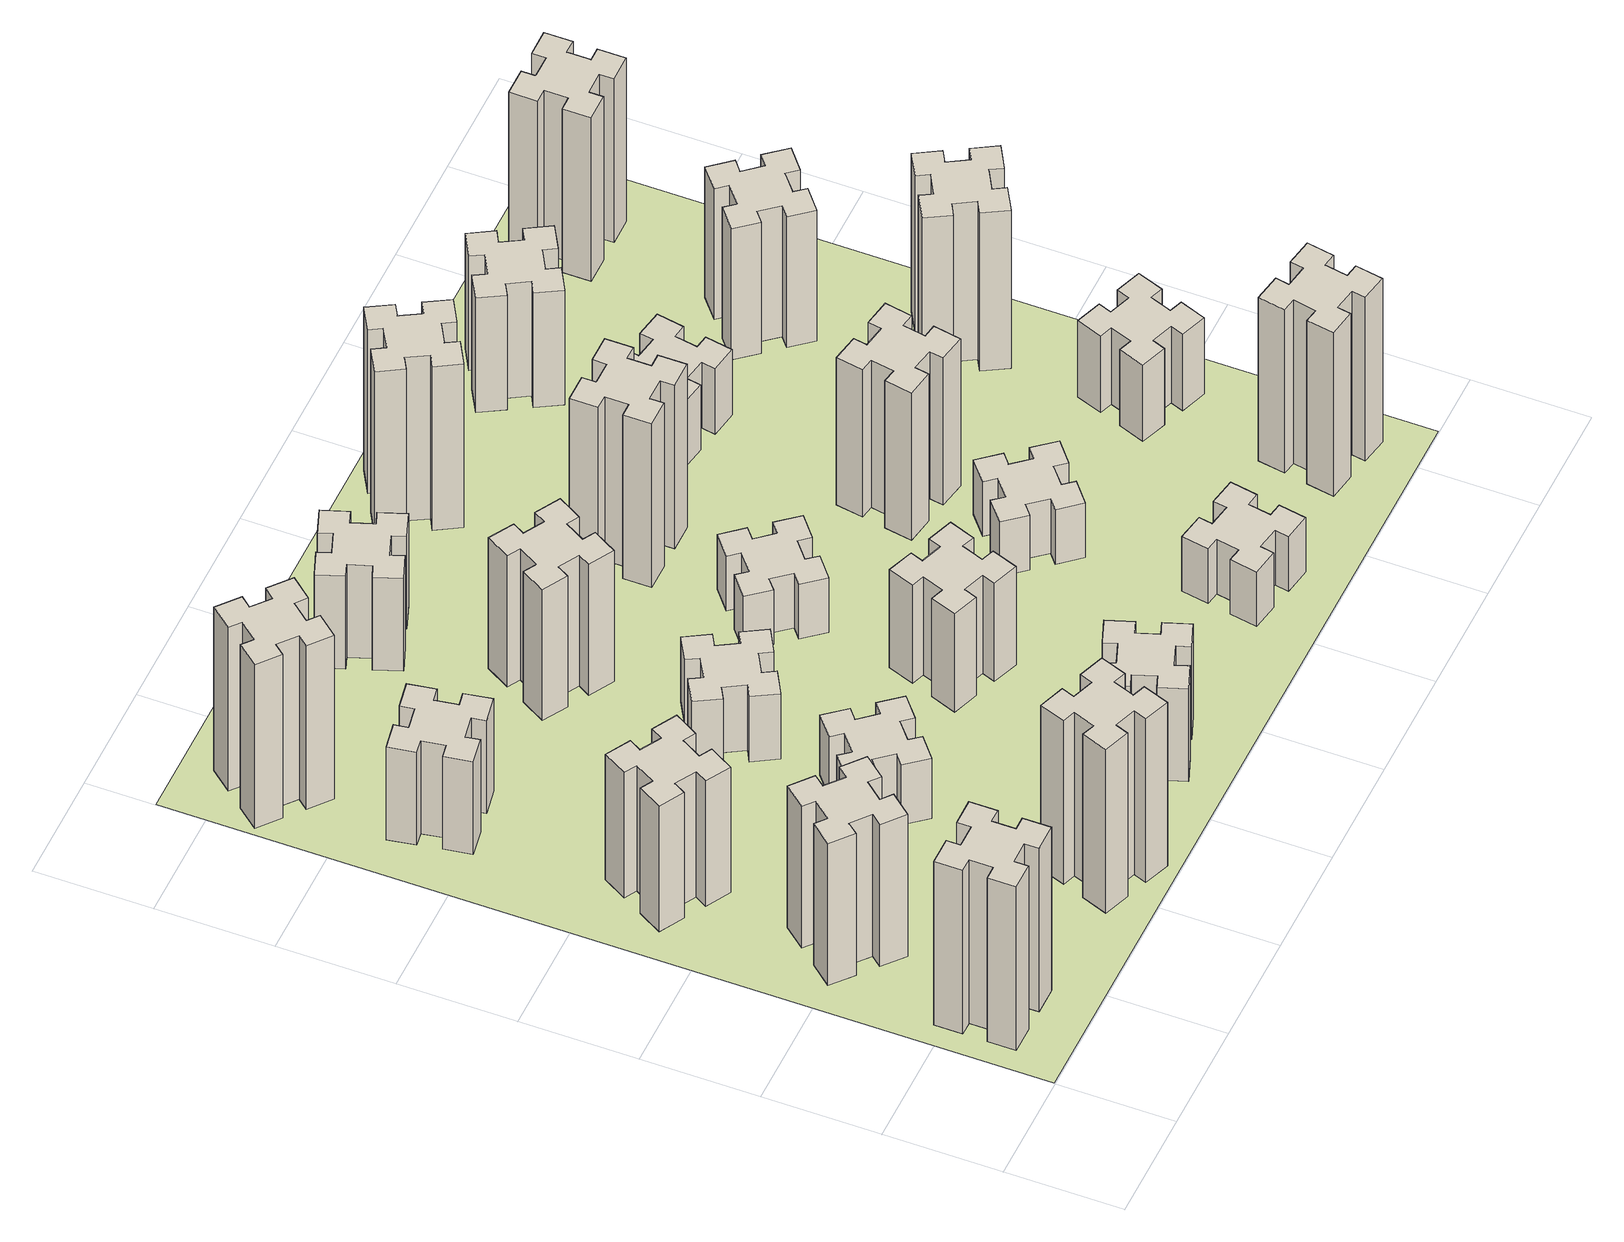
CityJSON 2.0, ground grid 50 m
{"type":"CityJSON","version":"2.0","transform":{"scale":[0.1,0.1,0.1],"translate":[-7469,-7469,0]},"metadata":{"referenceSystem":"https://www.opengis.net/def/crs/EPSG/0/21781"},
"CityObjects":{
"building1":{"type":"Building","attributes":{"class":"1000","function":"1000","usage":"1000","yearOfConstruction":2016,"roofType":"1000","measuredHeight":90,"storeysAboveGround":30,"storeysBelowGround":0},"geometry":[{"type":"Solid","lod":"1","boundaries":[[[[0,1,2,3,4,5,6,7,8,9,10,11,12,13,14,15,16,17,18,19]],[[17,16,20,21]],[[16,15,22,20]],[[15,14,23,22]],[[14,13,24,23]],[[13,12,25,24]],[[12,11,26,25]],[[11,10,27,26]],[[10,9,28,27]],[[9,8,29,28]],[[8,7,30,29]],[[7,6,31,30]],[[6,5,32,31]],[[5,4,33,32]],[[4,3,34,33]],[[3,2,35,34]],[[2,1,36,35]],[[1,0,37,36]],[[0,19,38,37]],[[19,18,39,38]],[[18,17,21,39]],[[24,25,26,27,28,29,30,31,32,33,34,35,36,37,38,39,21,20,22,23]]]]}]},
"building2":{"type":"Building","attributes":{"class":"1000","function":"1000","usage":"1000","yearOfConstruction":2016,"roofType":"1000","measuredHeight":78,"storeysAboveGround":30,"storeysBelowGround":0},"geometry":[{"type":"Solid","lod":"1","boundaries":[[[[40,41,42,43,44,45,46,47,48,49,50,51,52,53,54,55,56,57,58,59]],[[57,56,60,61]],[[56,55,62,60]],[[55,54,63,62]],[[54,53,64,63]],[[53,52,65,64]],[[52,51,66,65]],[[51,50,67,66]],[[50,49,68,67]],[[49,48,69,68]],[[48,47,70,69]],[[47,46,71,70]],[[46,45,72,71]],[[45,44,73,72]],[[44,43,74,73]],[[43,42,75,74]],[[42,41,76,75]],[[41,40,77,76]],[[40,59,78,77]],[[59,58,79,78]],[[58,57,61,79]],[[64,65,66,67,68,69,70,71,72,73,74,75,76,77,78,79,61,60,62,63]]]]}]},
"building3":{"type":"Building","attributes":{"class":"1000","function":"1000","usage":"1000","yearOfConstruction":2016,"roofType":"1000","measuredHeight":69,"storeysAboveGround":30,"storeysBelowGround":0},"geometry":[{"type":"Solid","lod":"1","boundaries":[[[[80,81,82,83,84,85,86,87,88,89,90,91,92,93,94,95,96,97,98,99]],[[97,96,100,101]],[[96,95,102,100]],[[95,94,103,102]],[[94,93,104,103]],[[93,92,105,104]],[[92,91,106,105]],[[91,90,107,106]],[[90,89,108,107]],[[89,88,109,108]],[[88,87,110,109]],[[87,86,111,110]],[[86,85,112,111]],[[85,84,113,112]],[[84,83,114,113]],[[83,82,115,114]],[[82,81,116,115]],[[81,80,117,116]],[[80,99,118,117]],[[99,98,119,118]],[[98,97,101,119]],[[104,105,106,107,108,109,110,111,112,113,114,115,116,117,118,119,101,100,102,103]]]]}]},
"building4":{"type":"Building","attributes":{"class":"1000","function":"1000","usage":"1000","yearOfConstruction":2016,"roofType":"1000","measuredHeight":51,"storeysAboveGround":30,"storeysBelowGround":0},"geometry":[{"type":"Solid","lod":"1","boundaries":[[[[120,121,122,123,124,125,126,127,128,129,130,131,132,133,134,135,136,137,138,139]],[[137,136,140,141]],[[136,135,142,140]],[[135,134,143,142]],[[134,133,144,143]],[[133,132,145,144]],[[132,131,146,145]],[[131,130,147,146]],[[130,129,148,147]],[[129,128,149,148]],[[128,127,150,149]],[[127,126,151,150]],[[126,125,152,151]],[[125,124,153,152]],[[124,123,154,153]],[[123,122,155,154]],[[122,121,156,155]],[[121,120,157,156]],[[120,139,158,157]],[[139,138,159,158]],[[138,137,141,159]],[[144,145,146,147,148,149,150,151,152,153,154,155,156,157,158,159,141,140,142,143]]]]}]},
"building5":{"type":"Building","attributes":{"class":"1000","function":"1000","usage":"1000","yearOfConstruction":2016,"roofType":"1000","measuredHeight":90,"storeysAboveGround":30,"storeysBelowGround":0},"geometry":[{"type":"Solid","lod":"1","boundaries":[[[[160,161,162,163,164,165,166,167,168,169,170,171,172,173,174,175,176,177,178,179]],[[177,176,180,181]],[[176,175,182,180]],[[175,174,183,182]],[[174,173,184,183]],[[173,172,185,184]],[[172,171,186,185]],[[171,170,187,186]],[[170,169,188,187]],[[169,168,189,188]],[[168,167,190,189]],[[167,166,191,190]],[[166,165,192,191]],[[165,164,193,192]],[[164,163,194,193]],[[163,162,195,194]],[[162,161,196,195]],[[161,160,197,196]],[[160,179,198,197]],[[179,178,199,198]],[[178,177,181,199]],[[184,185,186,187,188,189,190,191,192,193,194,195,196,197,198,199,181,180,182,183]]]]}]},
"building6":{"type":"Building","attributes":{"class":"1000","function":"1000","usage":"1000","yearOfConstruction":2016,"roofType":"1000","measuredHeight":90,"storeysAboveGround":30,"storeysBelowGround":0},"geometry":[{"type":"Solid","lod":"1","boundaries":[[[[200,201,202,203,204,205,206,207,208,209,210,211,212,213,214,215,216,217,218,219]],[[217,216,220,221]],[[216,215,222,220]],[[215,214,223,222]],[[214,213,224,223]],[[213,212,225,224]],[[212,211,226,225]],[[211,210,227,226]],[[210,209,228,227]],[[209,208,229,228]],[[208,207,230,229]],[[207,206,231,230]],[[206,205,232,231]],[[205,204,233,232]],[[204,203,234,233]],[[203,202,235,234]],[[202,201,236,235]],[[201,200,237,236]],[[200,219,238,237]],[[219,218,239,238]],[[218,217,221,239]],[[224,225,226,227,228,229,230,231,232,233,234,235,236,237,238,239,221,220,222,223]]]]}]},
"building7":{"type":"Building","attributes":{"class":"1000","function":"1000","usage":"1000","yearOfConstruction":2016,"roofType":"1000","measuredHeight":33,"storeysAboveGround":30,"storeysBelowGround":0},"geometry":[{"type":"Solid","lod":"1","boundaries":[[[[240,241,242,243,244,245,246,247,248,249,250,251,252,253,254,255,256,257,258,259]],[[257,256,260,261]],[[256,255,262,260]],[[255,254,263,262]],[[254,253,264,263]],[[253,252,265,264]],[[252,251,266,265]],[[251,250,267,266]],[[250,249,268,267]],[[249,248,269,268]],[[248,247,270,269]],[[247,246,271,270]],[[246,245,272,271]],[[245,244,273,272]],[[244,243,274,273]],[[243,242,275,274]],[[242,241,276,275]],[[241,240,277,276]],[[240,259,278,277]],[[259,258,279,278]],[[258,257,261,279]],[[264,265,266,267,268,269,270,271,272,273,274,275,276,277,278,279,261,260,262,263]]]]}]},
"building8":{"type":"Building","attributes":{"class":"1000","function":"1000","usage":"1000","yearOfConstruction":2016,"roofType":"1000","measuredHeight":36,"storeysAboveGround":30,"storeysBelowGround":0},"geometry":[{"type":"Solid","lod":"1","boundaries":[[[[280,281,282,283,284,285,286,287,288,289,290,291,292,293,294,295,296,297,298,299]],[[297,296,300,301]],[[296,295,302,300]],[[295,294,303,302]],[[294,293,304,303]],[[293,292,305,304]],[[292,291,306,305]],[[291,290,307,306]],[[290,289,308,307]],[[289,288,309,308]],[[288,287,310,309]],[[287,286,311,310]],[[286,285,312,311]],[[285,284,313,312]],[[284,283,314,313]],[[283,282,315,314]],[[282,281,316,315]],[[281,280,317,316]],[[280,299,318,317]],[[299,298,319,318]],[[298,297,301,319]],[[304,305,306,307,308,309,310,311,312,313,314,315,316,317,318,319,301,300,302,303]]]]}]},
"building9":{"type":"Building","attributes":{"class":"1000","function":"1000","usage":"1000","yearOfConstruction":2016,"roofType":"1000","measuredHeight":51,"storeysAboveGround":30,"storeysBelowGround":0},"geometry":[{"type":"Solid","lod":"1","boundaries":[[[[320,321,322,323,324,325,326,327,328,329,330,331,332,333,334,335,336,337,338,339]],[[337,336,340,341]],[[336,335,342,340]],[[335,334,343,342]],[[334,333,344,343]],[[333,332,345,344]],[[332,331,346,345]],[[331,330,347,346]],[[330,329,348,347]],[[329,328,349,348]],[[328,327,350,349]],[[327,326,351,350]],[[326,325,352,351]],[[325,324,353,352]],[[324,323,354,353]],[[323,322,355,354]],[[322,321,356,355]],[[321,320,357,356]],[[320,339,358,357]],[[339,338,359,358]],[[338,337,341,359]],[[344,345,346,347,348,349,350,351,352,353,354,355,356,357,358,359,341,340,342,343]]]]}]},
"building10":{"type":"Building","attributes":{"class":"1000","function":"1000","usage":"1000","yearOfConstruction":2016,"roofType":"1000","measuredHeight":72,"storeysAboveGround":30,"storeysBelowGround":0},"geometry":[{"type":"Solid","lod":"1","boundaries":[[[[360,361,362,363,364,365,366,367,368,369,370,371,372,373,374,375,376,377,378,379]],[[377,376,380,381]],[[376,375,382,380]],[[375,374,383,382]],[[374,373,384,383]],[[373,372,385,384]],[[372,371,386,385]],[[371,370,387,386]],[[370,369,388,387]],[[369,368,389,388]],[[368,367,390,389]],[[367,366,391,390]],[[366,365,392,391]],[[365,364,393,392]],[[364,363,394,393]],[[363,362,395,394]],[[362,361,396,395]],[[361,360,397,396]],[[360,379,398,397]],[[379,378,399,398]],[[378,377,381,399]],[[384,385,386,387,388,389,390,391,392,393,394,395,396,397,398,399,381,380,382,383]]]]}]},
"building11":{"type":"Building","attributes":{"class":"1000","function":"1000","usage":"1000","yearOfConstruction":2016,"roofType":"1000","measuredHeight":51,"storeysAboveGround":30,"storeysBelowGround":0},"geometry":[{"type":"Solid","lod":"1","boundaries":[[[[400,401,402,403,404,405,406,407,408,409,410,411,412,413,414,415,416,417,418,419]],[[417,416,420,421]],[[416,415,422,420]],[[415,414,423,422]],[[414,413,424,423]],[[413,412,425,424]],[[412,411,426,425]],[[411,410,427,426]],[[410,409,428,427]],[[409,408,429,428]],[[408,407,430,429]],[[407,406,431,430]],[[406,405,432,431]],[[405,404,433,432]],[[404,403,434,433]],[[403,402,435,434]],[[402,401,436,435]],[[401,400,437,436]],[[400,419,438,437]],[[419,418,439,438]],[[418,417,421,439]],[[424,425,426,427,428,429,430,431,432,433,434,435,436,437,438,439,421,420,422,423]]]]}]},
"building12":{"type":"Building","attributes":{"class":"1000","function":"1000","usage":"1000","yearOfConstruction":2016,"roofType":"1000","measuredHeight":54,"storeysAboveGround":30,"storeysBelowGround":0},"geometry":[{"type":"Solid","lod":"1","boundaries":[[[[440,441,442,443,444,445,446,447,448,449,450,451,452,453,454,455,456,457,458,459]],[[457,456,460,461]],[[456,455,462,460]],[[455,454,463,462]],[[454,453,464,463]],[[453,452,465,464]],[[452,451,466,465]],[[451,450,467,466]],[[450,449,468,467]],[[449,448,469,468]],[[448,447,470,469]],[[447,446,471,470]],[[446,445,472,471]],[[445,444,473,472]],[[444,443,474,473]],[[443,442,475,474]],[[442,441,476,475]],[[441,440,477,476]],[[440,459,478,477]],[[459,458,479,478]],[[458,457,461,479]],[[464,465,466,467,468,469,470,471,472,473,474,475,476,477,478,479,461,460,462,463]]]]}]},
"building13":{"type":"Building","attributes":{"class":"1000","function":"1000","usage":"1000","yearOfConstruction":2016,"roofType":"1000","measuredHeight":30,"storeysAboveGround":30,"storeysBelowGround":0},"geometry":[{"type":"Solid","lod":"1","boundaries":[[[[480,481,482,483,484,485,486,487,488,489,490,491,492,493,494,495,496,497,498,499]],[[497,496,500,501]],[[496,495,502,500]],[[495,494,503,502]],[[494,493,504,503]],[[493,492,505,504]],[[492,491,506,505]],[[491,490,507,506]],[[490,489,508,507]],[[489,488,509,508]],[[488,487,510,509]],[[487,486,511,510]],[[486,485,512,511]],[[485,484,513,512]],[[484,483,514,513]],[[483,482,515,514]],[[482,481,516,515]],[[481,480,517,516]],[[480,499,518,517]],[[499,498,519,518]],[[498,497,501,519]],[[504,505,506,507,508,509,510,511,512,513,514,515,516,517,518,519,501,500,502,503]]]]}]},
"building14":{"type":"Building","attributes":{"class":"1000","function":"1000","usage":"1000","yearOfConstruction":2016,"roofType":"1000","measuredHeight":90,"storeysAboveGround":30,"storeysBelowGround":0},"geometry":[{"type":"Solid","lod":"1","boundaries":[[[[520,521,522,523,524,525,526,527,528,529,530,531,532,533,534,535,536,537,538,539]],[[537,536,540,541]],[[536,535,542,540]],[[535,534,543,542]],[[534,533,544,543]],[[533,532,545,544]],[[532,531,546,545]],[[531,530,547,546]],[[530,529,548,547]],[[529,528,549,548]],[[528,527,550,549]],[[527,526,551,550]],[[526,525,552,551]],[[525,524,553,552]],[[524,523,554,553]],[[523,522,555,554]],[[522,521,556,555]],[[521,520,557,556]],[[520,539,558,557]],[[539,538,559,558]],[[538,537,541,559]],[[544,545,546,547,548,549,550,551,552,553,554,555,556,557,558,559,541,540,542,543]]]]}]},
"building15":{"type":"Building","attributes":{"class":"1000","function":"1000","usage":"1000","yearOfConstruction":2016,"roofType":"1000","measuredHeight":30,"storeysAboveGround":30,"storeysBelowGround":0},"geometry":[{"type":"Solid","lod":"1","boundaries":[[[[560,561,562,563,564,565,566,567,568,569,570,571,572,573,574,575,576,577,578,579]],[[577,576,580,581]],[[576,575,582,580]],[[575,574,583,582]],[[574,573,584,583]],[[573,572,585,584]],[[572,571,586,585]],[[571,570,587,586]],[[570,569,588,587]],[[569,568,589,588]],[[568,567,590,589]],[[567,566,591,590]],[[566,565,592,591]],[[565,564,593,592]],[[564,563,594,593]],[[563,562,595,594]],[[562,561,596,595]],[[561,560,597,596]],[[560,579,598,597]],[[579,578,599,598]],[[578,577,581,599]],[[584,585,586,587,588,589,590,591,592,593,594,595,596,597,598,599,581,580,582,583]]]]}]},
"building16":{"type":"Building","attributes":{"class":"1000","function":"1000","usage":"1000","yearOfConstruction":2016,"roofType":"1000","measuredHeight":90,"storeysAboveGround":30,"storeysBelowGround":0},"geometry":[{"type":"Solid","lod":"1","boundaries":[[[[600,601,602,603,604,605,606,607,608,609,610,611,612,613,614,615,616,617,618,619]],[[617,616,620,621]],[[616,615,622,620]],[[615,614,623,622]],[[614,613,624,623]],[[613,612,625,624]],[[612,611,626,625]],[[611,610,627,626]],[[610,609,628,627]],[[609,608,629,628]],[[608,607,630,629]],[[607,606,631,630]],[[606,605,632,631]],[[605,604,633,632]],[[604,603,634,633]],[[603,602,635,634]],[[602,601,636,635]],[[601,600,637,636]],[[600,619,638,637]],[[619,618,639,638]],[[618,617,621,639]],[[624,625,626,627,628,629,630,631,632,633,634,635,636,637,638,639,621,620,622,623]]]]}]},
"building17":{"type":"Building","attributes":{"class":"1000","function":"1000","usage":"1000","yearOfConstruction":2016,"roofType":"1000","measuredHeight":30,"storeysAboveGround":30,"storeysBelowGround":0},"geometry":[{"type":"Solid","lod":"1","boundaries":[[[[640,641,642,643,644,645,646,647,648,649,650,651,652,653,654,655,656,657,658,659]],[[657,656,660,661]],[[656,655,662,660]],[[655,654,663,662]],[[654,653,664,663]],[[653,652,665,664]],[[652,651,666,665]],[[651,650,667,666]],[[650,649,668,667]],[[649,648,669,668]],[[648,647,670,669]],[[647,646,671,670]],[[646,645,672,671]],[[645,644,673,672]],[[644,643,674,673]],[[643,642,675,674]],[[642,641,676,675]],[[641,640,677,676]],[[640,659,678,677]],[[659,658,679,678]],[[658,657,661,679]],[[664,665,666,667,668,669,670,671,672,673,674,675,676,677,678,679,661,660,662,663]]]]}]},
"building18":{"type":"Building","attributes":{"class":"1000","function":"1000","usage":"1000","yearOfConstruction":2016,"roofType":"1000","measuredHeight":81,"storeysAboveGround":30,"storeysBelowGround":0},"geometry":[{"type":"Solid","lod":"1","boundaries":[[[[680,681,682,683,684,685,686,687,688,689,690,691,692,693,694,695,696,697,698,699]],[[697,696,700,701]],[[696,695,702,700]],[[695,694,703,702]],[[694,693,704,703]],[[693,692,705,704]],[[692,691,706,705]],[[691,690,707,706]],[[690,689,708,707]],[[689,688,709,708]],[[688,687,710,709]],[[687,686,711,710]],[[686,685,712,711]],[[685,684,713,712]],[[684,683,714,713]],[[683,682,715,714]],[[682,681,716,715]],[[681,680,717,716]],[[680,699,718,717]],[[699,698,719,718]],[[698,697,701,719]],[[704,705,706,707,708,709,710,711,712,713,714,715,716,717,718,719,701,700,702,703]]]]}]},
"building19":{"type":"Building","attributes":{"class":"1000","function":"1000","usage":"1000","yearOfConstruction":2016,"roofType":"1000","measuredHeight":36,"storeysAboveGround":30,"storeysBelowGround":0},"geometry":[{"type":"Solid","lod":"1","boundaries":[[[[720,721,722,723,724,725,726,727,728,729,730,731,732,733,734,735,736,737,738,739]],[[737,736,740,741]],[[736,735,742,740]],[[735,734,743,742]],[[734,733,744,743]],[[733,732,745,744]],[[732,731,746,745]],[[731,730,747,746]],[[730,729,748,747]],[[729,728,749,748]],[[728,727,750,749]],[[727,726,751,750]],[[726,725,752,751]],[[725,724,753,752]],[[724,723,754,753]],[[723,722,755,754]],[[722,721,756,755]],[[721,720,757,756]],[[720,739,758,757]],[[739,738,759,758]],[[738,737,741,759]],[[744,745,746,747,748,749,750,751,752,753,754,755,756,757,758,759,741,740,742,743]]]]}]},
"building20":{"type":"Building","attributes":{"class":"1000","function":"1000","usage":"1000","yearOfConstruction":2016,"roofType":"1000","measuredHeight":90,"storeysAboveGround":30,"storeysBelowGround":0},"geometry":[{"type":"Solid","lod":"1","boundaries":[[[[760,761,762,763,764,765,766,767,768,769,770,771,772,773,774,775,776,777,778,779]],[[777,776,780,781]],[[776,775,782,780]],[[775,774,783,782]],[[774,773,784,783]],[[773,772,785,784]],[[772,771,786,785]],[[771,770,787,786]],[[770,769,788,787]],[[769,768,789,788]],[[768,767,790,789]],[[767,766,791,790]],[[766,765,792,791]],[[765,764,793,792]],[[764,763,794,793]],[[763,762,795,794]],[[762,761,796,795]],[[761,760,797,796]],[[760,779,798,797]],[[779,778,799,798]],[[778,777,781,799]],[[784,785,786,787,788,789,790,791,792,793,794,795,796,797,798,799,781,780,782,783]]]]}]},
"building21":{"type":"Building","attributes":{"class":"1000","function":"1000","usage":"1000","yearOfConstruction":2016,"roofType":"1000","measuredHeight":63,"storeysAboveGround":30,"storeysBelowGround":0},"geometry":[{"type":"Solid","lod":"1","boundaries":[[[[800,801,802,803,804,805,806,807,808,809,810,811,812,813,814,815,816,817,818,819]],[[817,816,820,821]],[[816,815,822,820]],[[815,814,823,822]],[[814,813,824,823]],[[813,812,825,824]],[[812,811,826,825]],[[811,810,827,826]],[[810,809,828,827]],[[809,808,829,828]],[[808,807,830,829]],[[807,806,831,830]],[[806,805,832,831]],[[805,804,833,832]],[[804,803,834,833]],[[803,802,835,834]],[[802,801,836,835]],[[801,800,837,836]],[[800,819,838,837]],[[819,818,839,838]],[[818,817,821,839]],[[824,825,826,827,828,829,830,831,832,833,834,835,836,837,838,839,821,820,822,823]]]]}]},
"building22":{"type":"Building","attributes":{"class":"1000","function":"1000","usage":"1000","yearOfConstruction":2016,"roofType":"1000","measuredHeight":42,"storeysAboveGround":30,"storeysBelowGround":0},"geometry":[{"type":"Solid","lod":"1","boundaries":[[[[840,841,842,843,844,845,846,847,848,849,850,851,852,853,854,855,856,857,858,859]],[[857,856,860,861]],[[856,855,862,860]],[[855,854,863,862]],[[854,853,864,863]],[[853,852,865,864]],[[852,851,866,865]],[[851,850,867,866]],[[850,849,868,867]],[[849,848,869,868]],[[848,847,870,869]],[[847,846,871,870]],[[846,845,872,871]],[[845,844,873,872]],[[844,843,874,873]],[[843,842,875,874]],[[842,841,876,875]],[[841,840,877,876]],[[840,859,878,877]],[[859,858,879,878]],[[858,857,861,879]],[[864,865,866,867,868,869,870,871,872,873,874,875,876,877,878,879,861,860,862,863]]]]}]},
"building23":{"type":"Building","attributes":{"class":"1000","function":"1000","usage":"1000","yearOfConstruction":2016,"roofType":"1000","measuredHeight":87,"storeysAboveGround":30,"storeysBelowGround":0},"geometry":[{"type":"Solid","lod":"1","boundaries":[[[[880,881,882,883,884,885,886,887,888,889,890,891,892,893,894,895,896,897,898,899]],[[897,896,900,901]],[[896,895,902,900]],[[895,894,903,902]],[[894,893,904,903]],[[893,892,905,904]],[[892,891,906,905]],[[891,890,907,906]],[[890,889,908,907]],[[889,888,909,908]],[[888,887,910,909]],[[887,886,911,910]],[[886,885,912,911]],[[885,884,913,912]],[[884,883,914,913]],[[883,882,915,914]],[[882,881,916,915]],[[881,880,917,916]],[[880,899,918,917]],[[899,898,919,918]],[[898,897,901,919]],[[904,905,906,907,908,909,910,911,912,913,914,915,916,917,918,919,901,900,902,903]]]]}]},
"building24":{"type":"Building","attributes":{"class":"1000","function":"1000","usage":"1000","yearOfConstruction":2016,"roofType":"1000","measuredHeight":72,"storeysAboveGround":30,"storeysBelowGround":0},"geometry":[{"type":"Solid","lod":"1","boundaries":[[[[920,921,922,923,924,925,926,927,928,929,930,931,932,933,934,935,936,937,938,939]],[[937,936,940,941]],[[936,935,942,940]],[[935,934,943,942]],[[934,933,944,943]],[[933,932,945,944]],[[932,931,946,945]],[[931,930,947,946]],[[930,929,948,947]],[[929,928,949,948]],[[928,927,950,949]],[[927,926,951,950]],[[926,925,952,951]],[[925,924,953,952]],[[924,923,954,953]],[[923,922,955,954]],[[922,921,956,955]],[[921,920,957,956]],[[920,939,958,957]],[[939,938,959,958]],[[938,937,941,959]],[[944,945,946,947,948,949,950,951,952,953,954,955,956,957,958,959,941,940,942,943]]]]}]},
"building25":{"type":"Building","attributes":{"class":"1000","function":"1000","usage":"1000","yearOfConstruction":2016,"roofType":"1000","measuredHeight":90,"storeysAboveGround":30,"storeysBelowGround":0},"geometry":[{"type":"Solid","lod":"1","boundaries":[[[[960,961,962,963,964,965,966,967,968,969,970,971,972,973,974,975,976,977,978,979]],[[977,976,980,981]],[[976,975,982,980]],[[975,974,983,982]],[[974,973,984,983]],[[973,972,985,984]],[[972,971,986,985]],[[971,970,987,986]],[[970,969,988,987]],[[969,968,989,988]],[[968,967,990,989]],[[967,966,991,990]],[[966,965,992,991]],[[965,964,993,992]],[[964,963,994,993]],[[963,962,995,994]],[[962,961,996,995]],[[961,960,997,996]],[[960,979,998,997]],[[979,978,999,998]],[[978,977,981,999]],[[984,985,986,987,988,989,990,991,992,993,994,995,996,997,998,999,981,980,982,983]]]]}]},
"landuse1":{"type":"LandUse","attributes":{"name":"plot1","function":"1010"},"geometry":[{"type":"MultiSurface","lod":"1","boundaries":[[[1000,1001,1002,1003]]]}]}
},
"vertices":[
[165,425,0],[165,325,0],[105,325,0],[105,205,0],[225,205,0],[225,265,0],[325,265,0],[325,205,0],[445,205,0],[445,325,0],[385,325,0],[385,425,0],[445,425,0],[445,545,0],[325,545,0],[325,485,0],[225,485,0],[225,545,0],[105,545,0],[105,425,0],[225,485,900],[225,545,900],[325,485,900],[325,545,900],[445,545,900],[445,425,900],[385,425,900],[385,325,900],[445,325,900],[445,205,900],[325,205,900],[325,265,900],[225,265,900],[225,205,900],[105,205,900],[105,325,900],[165,325,900],[165,425,900],[105,425,900],[105,545,900],
[484,1067,0],[408,1132,0],[446,1178,0],[354,1255,0],[277,1163,0],[323,1124,0],[259,1048,0],[213,1086,0],[136,994,0],[228,917,0],[266,963,0],[343,899,0],[304,853,0],[396,776,0],[473,868,0],[427,906,0],[492,983,0],[538,944,0],[615,1036,0],[523,1113,0],[492,983,780],[538,944,780],[427,906,780],[473,868,780],[396,776,780],[304,853,780],[343,899,780],[266,963,780],[228,917,780],[136,994,780],[213,1086,780],[259,1048,780],[323,1124,780],[277,1163,780],[354,1255,780],[446,1178,780],[408,1132,780],[484,1067,780],[523,1113,780],[615,1036,780],
[474,1826,0],[387,1876,0],[417,1928,0],[313,1988,0],[253,1884,0],[305,1854,0],[255,1767,0],[203,1797,0],[143,1693,0],[247,1633,0],[277,1685,0],[364,1635,0],[334,1583,0],[438,1523,0],[498,1627,0],[446,1657,0],[496,1744,0],[548,1714,0],[608,1818,0],[504,1878,0],[496,1744,690],[548,1714,690],[446,1657,690],[498,1627,690],[438,1523,690],[334,1583,690],[364,1635,690],[277,1685,690],[247,1633,690],[143,1693,690],[203,1797,690],[255,1767,690],[305,1854,690],[253,1884,690],[313,1988,690],[417,1928,690],[387,1876,690],[474,1826,690],[504,1878,690],[608,1818,690],
[405,2812,0],[307,2795,0],[297,2854,0],[178,2833,0],[199,2715,0],[258,2725,0],[276,2627,0],[217,2617,0],[237,2498,0],[356,2519,0],[345,2578,0],[444,2596,0],[454,2537,0],[572,2557,0],[551,2676,0],[492,2665,0],[475,2764,0],[534,2774,0],[513,2892,0],[395,2871,0],[475,2764,510],[534,2774,510],[492,2665,510],[551,2676,510],[572,2557,510],[454,2537,510],[444,2596,510],[345,2578,510],[356,2519,510],[237,2498,510],[217,2617,510],[276,2627,510],[258,2725,510],[199,2715,510],[178,2833,510],[297,2854,510],[307,2795,510],[405,2812,510],[395,2871,510],[513,2892,510],
[1029,360,0],[995,266,0],[939,287,0],[897,174,0],[1010,133,0],[1031,189,0],[1125,155,0],[1104,99,0],[1217,57,0],[1258,170,0],[1202,191,0],[1236,285,0],[1292,264,0],[1333,377,0],[1220,418,0],[1200,362,0],[1106,396,0],[1127,452,0],[1014,493,0],[973,380,0],[1106,396,900],[1127,452,900],[1200,362,900],[1220,418,900],[1333,377,900],[1292,264,900],[1236,285,900],[1202,191,900],[1258,170,900],[1217,57,900],[1104,99,900],[1125,155,900],[1031,189,900],[1010,133,900],[897,174,900],[939,287,900],[995,266,900],[1029,360,900],[973,380,900],[1014,493,900],
[384,3387,0],[308,3452,0],[346,3498,0],[254,3575,0],[177,3483,0],[223,3444,0],[159,3368,0],[113,3406,0],[36,3314,0],[128,3237,0],[166,3283,0],[243,3219,0],[204,3173,0],[296,3096,0],[373,3188,0],[327,3226,0],[392,3303,0],[438,3264,0],[515,3356,0],[423,3433,0],[392,3303,900],[438,3264,900],[327,3226,900],[373,3188,900],[296,3096,900],[204,3173,900],[243,3219,900],[166,3283,900],[128,3237,900],[36,3314,900],[113,3406,900],[159,3368,900],[223,3444,900],[177,3483,900],[254,3575,900],[346,3498,900],[308,3452,900],[384,3387,900],[423,3433,900],[515,3356,900],
[1083,1332,0],[1006,1267,0],[968,1313,0],[876,1236,0],[953,1144,0],[999,1183,0],[1063,1106,0],[1017,1068,0],[1094,976,0],[1186,1053,0],[1148,1099,0],[1224,1163,0],[1263,1117,0],[1355,1194,0],[1278,1286,0],[1232,1248,0],[1167,1324,0],[1213,1363,0],[1136,1455,0],[1044,1378,0],[1167,1324,330],[1213,1363,330],[1232,1248,330],[1278,1286,330],[1355,1194,330],[1263,1117,330],[1224,1163,330],[1148,1099,330],[1186,1053,330],[1094,976,330],[1017,1068,330],[1063,1106,330],[999,1183,330],[953,1144,330],[876,1236,330],[968,1313,330],[1006,1267,330],[1083,1332,330],[1044,1378,330],[1136,1455,330],
[1336,1867,0],[1286,1954,0],[1338,1984,0],[1278,2088,0],[1174,2028,0],[1204,1976,0],[1117,1926,0],[1087,1978,0],[983,1918,0],[1043,1814,0],[1095,1844,0],[1145,1757,0],[1093,1727,0],[1153,1623,0],[1257,1683,0],[1227,1735,0],[1314,1785,0],[1344,1733,0],[1448,1793,0],[1388,1897,0],[1314,1785,360],[1344,1733,360],[1227,1735,360],[1257,1683,360],[1153,1623,360],[1093,1727,360],[1145,1757,360],[1095,1844,360],[1043,1814,360],[983,1918,360],[1087,1978,360],[1117,1926,360],[1204,1976,360],[1174,2028,360],[1278,2088,360],[1338,1984,360],[1286,1954,360],[1336,1867,360],[1388,1897,360],[1448,1793,360],
[1765,496,0],[1671,462,0],[1650,518,0],[1537,477,0],[1579,364,0],[1635,385,0],[1669,291,0],[1613,270,0],[1654,157,0],[1767,199,0],[1746,255,0],[1840,289,0],[1860,233,0],[1973,274,0],[1932,387,0],[1876,366,0],[1842,460,0],[1898,480,0],[1857,593,0],[1744,552,0],[1842,460,510],[1898,480,510],[1876,366,510],[1932,387,510],[1973,274,510],[1860,233,510],[1840,289,510],[1746,255,510],[1767,199,510],[1654,157,510],[1613,270,510],[1669,291,510],[1635,385,510],[1579,364,510],[1537,477,510],[1650,518,510],[1671,462,510],[1765,496,510],[1744,552,510],[1857,593,510],
[1314,2666,0],[1227,2716,0],[1257,2768,0],[1153,2828,0],[1093,2724,0],[1145,2694,0],[1095,2607,0],[1043,2637,0],[983,2533,0],[1087,2473,0],[1117,2525,0],[1204,2475,0],[1174,2423,0],[1278,2363,0],[1338,2467,0],[1286,2497,0],[1336,2584,0],[1388,2554,0],[1448,2658,0],[1344,2718,0],[1336,2584,720],[1388,2554,720],[1286,2497,720],[1338,2467,720],[1278,2363,720],[1174,2423,720],[1204,2475,720],[1117,2525,720],[1087,2473,720],[983,2533,720],[1043,2637,720],[1095,2607,720],[1145,2694,720],[1093,2724,720],[1153,2828,720],[1257,2768,720],[1227,2716,720],[1314,2666,720],[1344,2718,720],[1448,2658,720],
[1125,3456,0],[1031,3422,0],[1010,3478,0],[897,3437,0],[939,3324,0],[995,3345,0],[1029,3251,0],[973,3230,0],[1014,3117,0],[1127,3159,0],[1106,3215,0],[1200,3249,0],[1220,3193,0],[1333,3234,0],[1292,3347,0],[1236,3326,0],[1202,3420,0],[1258,3440,0],[1217,3553,0],[1104,3512,0],[1202,3420,510],[1258,3440,510],[1236,3326,510],[1292,3347,510],[1333,3234,510],[1220,3193,510],[1200,3249,510],[1106,3215,510],[1127,3159,510],[1014,3117,510],[973,3230,510],[1029,3251,510],[995,3345,510],[939,3324,510],[897,3437,510],[1010,3478,510],[1031,3422,510],[1125,3456,510],[1104,3512,510],[1217,3553,510],
[1769,1300,0],[1735,1206,0],[1679,1227,0],[1637,1114,0],[1750,1073,0],[1771,1129,0],[1865,1095,0],[1844,1039,0],[1957,997,0],[1998,1110,0],[1942,1131,0],[1976,1225,0],[2032,1204,0],[2073,1317,0],[1960,1358,0],[1940,1302,0],[1846,1336,0],[1867,1392,0],[1754,1433,0],[1713,1320,0],[1846,1336,540],[1867,1392,540],[1940,1302,540],[1960,1358,540],[2073,1317,540],[2032,1204,540],[1976,1225,540],[1942,1131,540],[1998,1110,540],[1957,997,540],[1844,1039,540],[1865,1095,540],[1771,1129,540],[1750,1073,540],[1637,1114,540],[1679,1227,540],[1735,1206,540],[1769,1300,540],[1713,1320,540],[1754,1433,540],
[1972,1988,0],[1907,2064,0],[1953,2103,0],[1876,2195,0],[1784,2118,0],[1823,2072,0],[1746,2007,0],[1708,2053,0],[1616,1976,0],[1693,1884,0],[1739,1923,0],[1803,1846,0],[1757,1808,0],[1834,1716,0],[1926,1793,0],[1888,1839,0],[1964,1903,0],[2003,1857,0],[2095,1934,0],[2018,2026,0],[1964,1903,300],[2003,1857,300],[1888,1839,300],[1926,1793,300],[1834,1716,300],[1757,1808,300],[1803,1846,300],[1739,1923,300],[1693,1884,300],[1616,1976,300],[1708,2053,300],[1746,2007,300],[1823,2072,300],[1784,2118,300],[1876,2195,300],[1953,2103,300],[1907,2064,300],[1972,1988,300],[2018,2026,300],[2095,1934,300],
[2065,2545,0],[2065,2645,0],[2125,2645,0],[2125,2765,0],[2005,2765,0],[2005,2705,0],[1905,2705,0],[1905,2765,0],[1785,2765,0],[1785,2645,0],[1845,2645,0],[1845,2545,0],[1785,2545,0],[1785,2425,0],[1905,2425,0],[1905,2485,0],[2005,2485,0],[2005,2425,0],[2125,2425,0],[2125,2545,0],[2005,2485,900],[2005,2425,900],[1905,2485,900],[1905,2425,900],[1785,2425,900],[1785,2545,900],[1845,2545,900],[1845,2645,900],[1785,2645,900],[1785,2765,900],[1905,2765,900],[1905,2705,900],[2005,2705,900],[2005,2765,900],[2125,2765,900],[2125,2645,900],[2065,2645,900],[2065,2545,900],[2125,2545,900],[2125,2425,900],
[2596,444,0],[2578,345,0],[2519,356,0],[2498,237,0],[2617,217,0],[2627,276,0],[2725,258,0],[2715,199,0],[2833,178,0],[2854,297,0],[2795,307,0],[2812,405,0],[2871,395,0],[2892,513,0],[2774,534,0],[2764,475,0],[2665,492,0],[2676,551,0],[2557,572,0],[2537,454,0],[2665,492,300],[2676,551,300],[2764,475,300],[2774,534,300],[2892,513,300],[2871,395,300],[2812,405,300],[2795,307,300],[2854,297,300],[2833,178,300],[2715,199,300],[2725,258,300],[2627,276,300],[2617,217,300],[2498,237,300],[2519,356,300],[2578,345,300],[2596,444,300],[2537,454,300],[2557,572,300],
[1844,3556,0],[1757,3506,0],[1727,3558,0],[1623,3498,0],[1683,3394,0],[1735,3424,0],[1785,3337,0],[1733,3307,0],[1793,3203,0],[1897,3263,0],[1867,3315,0],[1954,3365,0],[1984,3313,0],[2088,3373,0],[2028,3477,0],[1976,3447,0],[1926,3534,0],[1978,3564,0],[1918,3668,0],[1814,3608,0],[1926,3534,900],[1978,3564,900],[1976,3447,900],[2028,3477,900],[2088,3373,900],[1984,3313,900],[1954,3365,900],[1867,3315,900],[1897,3263,900],[1793,3203,900],[1733,3307,900],[1785,3337,900],[1735,3424,900],[1683,3394,900],[1623,3498,900],[1727,3558,900],[1757,3506,900],[1844,3556,900],[1814,3608,900],[1918,3668,900],
[2628,1099,0],[2704,1163,0],[2743,1117,0],[2835,1194,0],[2758,1286,0],[2712,1248,0],[2647,1324,0],[2693,1363,0],[2616,1455,0],[2524,1378,0],[2563,1332,0],[2486,1267,0],[2448,1313,0],[2356,1236,0],[2433,1144,0],[2479,1183,0],[2543,1106,0],[2497,1068,0],[2574,976,0],[2666,1053,0],[2543,1106,300],[2497,1068,300],[2479,1183,300],[2433,1144,300],[2356,1236,300],[2448,1313,300],[2486,1267,300],[2563,1332,300],[2524,1378,300],[2616,1455,300],[2693,1363,300],[2647,1324,300],[2712,1248,300],[2758,1286,300],[2835,1194,300],[2743,1117,300],[2704,1163,300],[2628,1099,300],[2666,1053,300],[2574,976,300],
[2527,1656,0],[2625,1638,0],[2615,1579,0],[2733,1558,0],[2754,1677,0],[2695,1687,0],[2712,1785,0],[2771,1775,0],[2792,1893,0],[2674,1914,0],[2664,1855,0],[2565,1872,0],[2576,1931,0],[2457,1952,0],[2437,1834,0],[2496,1824,0],[2478,1725,0],[2419,1736,0],[2398,1617,0],[2517,1597,0],[2478,1725,810],[2419,1736,810],[2496,1824,810],[2437,1834,810],[2457,1952,810],[2576,1931,810],[2565,1872,810],[2664,1855,810],[2674,1914,810],[2792,1893,810],[2771,1775,810],[2712,1785,810],[2695,1687,810],[2754,1677,810],[2733,1558,810],[2615,1579,810],[2625,1638,810],[2527,1656,810],[2517,1597,810],[2398,1617,810],
[2664,2795,0],[2565,2812,0],[2576,2871,0],[2457,2892,0],[2437,2774,0],[2496,2764,0],[2478,2665,0],[2419,2676,0],[2398,2557,0],[2517,2537,0],[2527,2596,0],[2625,2578,0],[2615,2519,0],[2733,2498,0],[2754,2617,0],[2695,2627,0],[2712,2725,0],[2771,2715,0],[2792,2833,0],[2674,2854,0],[2712,2725,360],[2771,2715,360],[2695,2627,360],[2754,2617,360],[2733,2498,360],[2615,2519,360],[2625,2578,360],[2527,2596,360],[2517,2537,360],[2398,2557,360],[2419,2676,360],[2478,2665,360],[2496,2764,360],[2437,2774,360],[2457,2892,360],[2576,2871,360],[2565,2812,360],[2664,2795,360],[2674,2854,360],[2792,2833,360],
[3504,475,0],[3405,492,0],[3416,551,0],[3297,572,0],[3277,454,0],[3336,444,0],[3318,345,0],[3259,356,0],[3238,237,0],[3357,217,0],[3367,276,0],[3465,258,0],[3455,199,0],[3573,178,0],[3594,297,0],[3535,307,0],[3552,405,0],[3611,395,0],[3632,513,0],[3514,534,0],[3552,405,900],[3611,395,900],[3535,307,900],[3594,297,900],[3573,178,900],[3455,199,900],[3465,258,900],[3367,276,900],[3357,217,900],[3238,237,900],[3259,356,900],[3318,345,900],[3336,444,900],[3277,454,900],[3297,572,900],[3416,551,900],[3405,492,900],[3504,475,900],[3514,534,900],[3632,513,900],
[2716,3347,0],[2666,3434,0],[2718,3464,0],[2658,3568,0],[2554,3508,0],[2584,3456,0],[2497,3406,0],[2467,3458,0],[2363,3398,0],[2423,3294,0],[2475,3324,0],[2525,3237,0],[2473,3207,0],[2533,3103,0],[2637,3163,0],[2607,3215,0],[2694,3265,0],[2724,3213,0],[2828,3273,0],[2768,3377,0],[2694,3265,630],[2724,3213,630],[2607,3215,630],[2637,3163,630],[2533,3103,630],[2473,3207,630],[2525,3237,630],[2475,3324,630],[2423,3294,630],[2363,3398,630],[2467,3458,630],[2497,3406,630],[2584,3456,630],[2554,3508,630],[2658,3568,630],[2718,3464,630],[2666,3434,630],[2716,3347,630],[2768,3377,630],[2828,3273,630],
[3351,1029,0],[3445,995,0],[3424,939,0],[3537,897,0],[3578,1010,0],[3522,1031,0],[3556,1125,0],[3612,1104,0],[3653,1217,0],[3540,1258,0],[3520,1202,0],[3426,1236,0],[3447,1292,0],[3334,1333,0],[3293,1220,0],[3349,1200,0],[3315,1106,0],[3259,1127,0],[3217,1014,0],[3330,973,0],[3315,1106,420],[3259,1127,420],[3349,1200,420],[3293,1220,420],[3334,1333,420],[3447,1292,420],[3426,1236,420],[3520,1202,420],[3540,1258,420],[3653,1217,420],[3612,1104,420],[3556,1125,420],[3522,1031,420],[3578,1010,420],[3537,897,420],[3424,939,420],[3445,995,420],[3351,1029,420],[3330,973,420],[3217,1014,420],
[3556,1867,0],[3506,1954,0],[3558,1984,0],[3498,2088,0],[3394,2028,0],[3424,1976,0],[3337,1926,0],[3307,1978,0],[3203,1918,0],[3263,1814,0],[3315,1844,0],[3365,1757,0],[3313,1727,0],[3373,1623,0],[3477,1683,0],[3447,1735,0],[3534,1785,0],[3564,1733,0],[3668,1793,0],[3608,1897,0],[3534,1785,870],[3564,1733,870],[3447,1735,870],[3477,1683,870],[3373,1623,870],[3313,1727,870],[3365,1757,870],[3315,1844,870],[3263,1814,870],[3203,1918,870],[3307,1978,870],[3337,1926,870],[3424,1976,870],[3394,2028,870],[3498,2088,870],[3558,1984,870],[3506,1954,870],[3556,1867,870],[3608,1897,870],[3668,1793,870],
[3119,2563,0],[3183,2486,0],[3137,2448,0],[3214,2356,0],[3306,2433,0],[3268,2479,0],[3344,2543,0],[3383,2497,0],[3475,2574,0],[3398,2666,0],[3352,2628,0],[3287,2704,0],[3333,2743,0],[3256,2835,0],[3164,2758,0],[3203,2712,0],[3126,2647,0],[3088,2693,0],[2996,2616,0],[3073,2524,0],[3126,2647,720],[3088,2693,720],[3203,2712,720],[3164,2758,720],[3256,2835,720],[3333,2743,720],[3287,2704,720],[3352,2628,720],[3398,2666,720],[3475,2574,720],[3383,2497,720],[3344,2543,720],[3268,2479,720],[3306,2433,720],[3214,2356,720],[3137,2448,720],[3183,2486,720],[3119,2563,720],[3073,2524,720],[2996,2616,720],
[3285,3325,0],[3385,3325,0],[3385,3265,0],[3505,3265,0],[3505,3385,0],[3445,3385,0],[3445,3485,0],[3505,3485,0],[3505,3605,0],[3385,3605,0],[3385,3545,0],[3285,3545,0],[3285,3605,0],[3165,3605,0],[3165,3485,0],[3225,3485,0],[3225,3385,0],[3165,3385,0],[3165,3265,0],[3285,3265,0],[3225,3385,900],[3165,3385,900],[3225,3485,900],[3165,3485,900],[3165,3605,900],[3285,3605,900],[3285,3545,900],[3385,3545,900],[3385,3605,900],[3505,3605,900],[3505,3485,900],[3445,3485,900],[3445,3385,900],[3505,3385,900],[3505,3265,900],[3385,3265,900],[3385,3325,900],[3285,3325,900],[3285,3265,900],[3165,3265,900],
[5,3705,0],[3705,3705,0],[3705,5,0],[5,5,0]
]}
